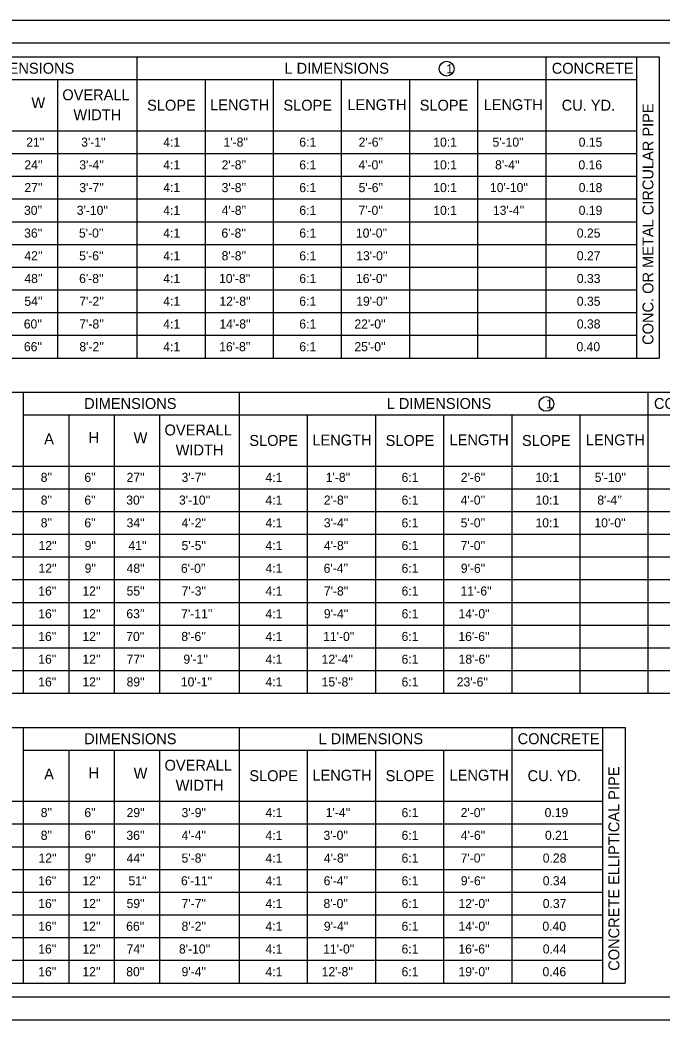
# Model space of a CAD drawing. Extents: x 1000 to 1036.3, y 1000 to 1022.
# Drawn here: x 1013.21 to 1027.34, y 1000 to 1022 of the extents above; entities that cross this region are included whole.
import ezdxf

# ---------------------------------------------------------------- set-up
doc = ezdxf.new("R2010")
doc.units = 0
doc.layers.add('Level 1', color=7, linetype='Continuous')
doc.layers.add('Level 10', color=7, linetype='Continuous')

msp = doc.modelspace()

# ---------------------------------------------------------------- linework, layer by layer
at = {"layer": 'Level 1'}
for p, q in [((1007.536, 1021.188), (1027.286, 1021.188)), ((1015.786, 1021.188), (1015.786, 1014.563)), ((1024.786, 1021.188), (1024.786, 1014.563)), ((1026.786, 1021.188), (1026.786, 1014.563)), ((1027.286, 1021.188), (1027.286, 1014.563)), ((1011.036, 1020.688), (1015.786, 1020.688)), ((1014.036, 1020.688), (1014.036, 1019.563)), ((1015.786, 1020.688), (1021.786, 1020.688)), ((1017.286, 1020.688), (1017.286, 1019.563)), ((1018.786, 1020.688), (1018.786, 1014.563)), ((1020.286, 1020.688), (1020.286, 1014.563)), ((1021.786, 1020.688), (1021.786, 1014.563)), ((1021.786, 1020.688), (1026.786, 1020.688)), ((1023.286, 1020.688), (1023.286, 1014.563)), ((1011.036, 1019.563), (1026.786, 1019.563)), ((1014.036, 1019.563), (1014.036, 1014.563)), ((1017.286, 1019.563), (1017.286, 1014.563)), ((1011.036, 1019.063), (1021.786, 1019.063)), ((1021.786, 1019.063), (1026.786, 1019.063)), ((1011.036, 1018.563), (1021.786, 1018.563)), ((1021.786, 1018.563), (1026.786, 1018.563)), ((1011.036, 1018.063), (1021.786, 1018.063)), ((1021.786, 1018.063), (1026.786, 1018.063)), ((1011.036, 1017.563), (1021.786, 1017.563)), ((1021.786, 1017.563), (1026.786, 1017.563)), ((1011.036, 1017.063), (1021.786, 1017.063)), ((1021.786, 1017.063), (1026.786, 1017.063)), ((1011.036, 1016.563), (1021.786, 1016.563)), ((1021.786, 1016.563), (1026.786, 1016.563)), ((1011.036, 1016.063), (1021.786, 1016.063)), ((1021.786, 1016.063), (1026.786, 1016.063)), ((1011.036, 1015.563), (1021.786, 1015.563)), ((1021.786, 1015.563), (1026.786, 1015.563)), ((1011.036, 1015.063), (1021.786, 1015.063)), ((1021.786, 1015.063), (1026.786, 1015.063)), ((1007.536, 1014.563), (1027.286, 1014.563)), ((1007.536, 1013.813), (1029.536, 1013.813)), ((1013.286, 1013.813), (1013.286, 1013.313)), ((1018.036, 1013.813), (1018.036, 1007.188)), ((1027.036, 1013.813), (1027.036, 1007.188)), ((1013.286, 1013.313), (1018.036, 1013.313)), ((1013.286, 1013.313), (1013.286, 1007.188)), ((1014.286, 1013.313), (1014.286, 1012.188)), ((1015.286, 1013.313), (1015.286, 1007.188)), ((1016.286, 1013.313), (1016.286, 1012.188)), ((1018.036, 1013.313), (1027.036, 1013.313)), ((1019.536, 1013.313), (1019.536, 1012.188)), ((1021.036, 1013.313), (1021.036, 1007.188)), ((1022.536, 1013.313), (1022.536, 1007.188)), ((1024.036, 1013.313), (1024.036, 1007.188)), ((1025.536, 1013.313), (1025.536, 1007.188)), ((1027.036, 1013.313), (1029.036, 1013.313)), ((1008.536, 1012.188), (1029.036, 1012.188)), ((1013.286, 1012.188), (1013.286, 1007.188)), ((1014.286, 1012.188), (1014.286, 1007.188)), ((1016.286, 1012.188), (1016.286, 1007.188)), ((1019.536, 1012.188), (1019.536, 1007.188)), ((1011.786, 1011.688), (1013.286, 1011.688)), ((1013.286, 1011.688), (1024.036, 1011.688)), ((1024.036, 1011.688), (1029.036, 1011.688)), ((1008.536, 1011.188), (1013.286, 1011.188)), ((1013.286, 1011.188), (1024.036, 1011.188)), ((1024.036, 1011.188), (1029.036, 1011.188)), ((1008.536, 1010.688), (1013.286, 1010.688)), ((1013.286, 1010.688), (1024.036, 1010.688)), ((1024.036, 1010.688), (1029.036, 1010.688)), ((1008.536, 1010.188), (1013.286, 1010.188)), ((1013.286, 1010.188), (1024.036, 1010.188)), ((1024.036, 1010.188), (1029.036, 1010.188)), ((1008.536, 1009.688), (1013.286, 1009.688)), ((1013.286, 1009.688), (1024.036, 1009.688)), ((1024.036, 1009.688), (1029.036, 1009.688)), ((1008.536, 1009.188), (1013.286, 1009.188)), ((1013.286, 1009.188), (1024.036, 1009.188)), ((1024.036, 1009.188), (1029.036, 1009.188)), ((1008.536, 1008.688), (1013.286, 1008.688)), ((1013.286, 1008.688), (1024.036, 1008.688)), ((1024.036, 1008.688), (1029.036, 1008.688)), ((1008.536, 1008.188), (1013.286, 1008.188)), ((1013.286, 1008.188), (1024.036, 1008.188)), ((1024.036, 1008.188), (1029.036, 1008.188)), ((1008.536, 1007.688), (1013.286, 1007.688)), ((1013.286, 1007.688), (1024.036, 1007.688)), ((1024.036, 1007.688), (1029.036, 1007.688)), ((1007.536, 1007.188), (1029.536, 1007.188)), ((1007.536, 1006.438), (1026.536, 1006.438)), ((1013.286, 1006.438), (1013.286, 1005.938)), ((1018.036, 1006.438), (1018.036, 1000.813)), ((1024.036, 1006.438), (1024.036, 1000.813)), ((1026.036, 1006.438), (1026.036, 1000.813)), ((1026.536, 1006.438), (1026.536, 1000.813)), ((1013.286, 1005.938), (1018.036, 1005.938)), ((1013.286, 1005.938), (1013.286, 1000.813)), ((1014.286, 1005.938), (1014.286, 1004.813)), ((1015.286, 1005.938), (1015.286, 1000.813)), ((1016.286, 1005.938), (1016.286, 1004.813)), ((1018.036, 1005.938), (1024.036, 1005.938)), ((1019.536, 1005.938), (1019.536, 1004.813)), ((1021.036, 1005.938), (1021.036, 1000.813)), ((1022.536, 1005.938), (1022.536, 1000.813)), ((1024.036, 1005.938), (1026.036, 1005.938)), ((1008.536, 1004.813), (1026.036, 1004.813)), ((1013.286, 1004.813), (1013.286, 1000.813)), ((1014.286, 1004.813), (1014.286, 1000.813)), ((1016.286, 1004.813), (1016.286, 1000.813)), ((1019.536, 1004.813), (1019.536, 1000.813)), ((1011.786, 1004.313), (1013.286, 1004.313)), ((1013.286, 1004.313), (1024.036, 1004.313)), ((1024.036, 1004.313), (1026.036, 1004.313)), ((1008.536, 1003.813), (1013.286, 1003.813)), ((1013.286, 1003.813), (1024.036, 1003.813)), ((1024.036, 1003.813), (1026.036, 1003.813)), ((1008.536, 1003.313), (1024.036, 1003.313)), ((1024.036, 1003.313), (1026.036, 1003.313)), ((1008.536, 1002.813), (1024.036, 1002.813)), ((1024.036, 1002.813), (1026.036, 1002.813)), ((1008.536, 1002.313), (1024.036, 1002.313)), ((1024.036, 1002.313), (1026.036, 1002.313)), ((1008.536, 1001.813), (1024.036, 1001.813)), ((1024.036, 1001.813), (1026.036, 1001.813)), ((1008.536, 1001.313), (1024.036, 1001.313)), ((1024.036, 1001.313), (1026.036, 1001.313)), ((1007.536, 1000.813), (1026.536, 1000.813))]:
    msp.add_line(p, q, dxfattribs=at)
for centre in [(1022.605, 1020.929), (1024.801, 1013.554)]:
    msp.add_circle(centre, 0.162, dxfattribs=at)
at = {"layer": 'Level 10'}
for p, q in [((1000, 1022), (1036, 1022)), ((1007, 1021.5), (1035.5, 1021.5)), ((1035.5, 1000.5), (1007, 1000.5)), ((1036, 1000), (1000, 1000))]:
    msp.add_line(p, q, dxfattribs=at)

# ---------------------------------------------------------------- texts
at = {"layer": 'Level 1'}
for s, height, p in [('DIMENSIONS', 0.24, (1012.376, 1020.818)), ('L DIMENSIONS', 0.24, (1019.035, 1020.818)), ('1', 0.2, (1022.597, 1020.829)), ('CONCRETE', 0.24, (1024.918, 1020.818)), ('OVERALL', 0.24, (1014.146, 1020.235)), ('W', 0.24, (1013.465, 1020.061)), ('SLOPE', 0.24, (1016.012, 1020.005)), ('LENGTH', 0.24, (1017.399, 1020.015)), ('SLOPE', 0.24, (1019.012, 1020.005)), ('LENGTH', 0.24, (1020.419, 1020.017)), ('SLOPE', 0.24, (1022.012, 1020.005)), ('LENGTH', 0.24, (1023.419, 1020.017)), ('CU. YD.', 0.24, (1025.137, 1020.005)), ('WIDTH', 0.24, (1014.39, 1019.795)), ("21''", 0.2, (1013.351, 1019.213)), ("3'-1''", 0.2, (1014.561, 1019.213)), ('4:1', 0.2, (1016.367, 1019.213)), ("1'-8''", 0.2, (1017.693, 1019.213)), ('6:1', 0.2, (1019.362, 1019.213)), ("2'-6''", 0.2, (1020.667, 1019.213)), ('10:1', 0.2, (1022.31, 1019.213)), ("5'-10''", 0.2, (1023.614, 1019.213)), ('0.15', 0.2, (1025.511, 1019.213)), ("24''", 0.2, (1013.31, 1018.713)), ("3'-4''", 0.2, (1014.52, 1018.713)), ('4:1', 0.2, (1016.367, 1018.713)), ("2'-8''", 0.2, (1017.652, 1018.713)), ('6:1', 0.2, (1019.362, 1018.713)), ("4'-0''", 0.2, (1020.663, 1018.713)), ('10:1', 0.2, (1022.31, 1018.713)), ("8'-4''", 0.2, (1023.671, 1018.713)), ('0.16', 0.2, (1025.506, 1018.713)), ("27''", 0.2, (1013.31, 1018.213)), ("3'-7''", 0.2, (1014.52, 1018.213)), ('4:1', 0.2, (1016.367, 1018.213)), ("3'-8''", 0.2, (1017.652, 1018.213)), ('6:1', 0.2, (1019.362, 1018.213)), ("5'-6''", 0.2, (1020.667, 1018.213)), ('10:1', 0.2, (1022.31, 1018.213)), ("10'-10''", 0.2, (1023.558, 1018.213)), ('0.18', 0.2, (1025.511, 1018.213)), ("30''", 0.2, (1013.302, 1017.713)), ("3'-10''", 0.2, (1014.463, 1017.713)), ('4:1', 0.2, (1016.367, 1017.713)), ("4'-8''", 0.2, (1017.652, 1017.713)), ('6:1', 0.2, (1019.362, 1017.713)), ("7'-0''", 0.2, (1020.663, 1017.713)), ('10:1', 0.2, (1022.31, 1017.713)), ("13'-4''", 0.2, (1023.623, 1017.713)), ('0.19', 0.2, (1025.511, 1017.713)), ("36''", 0.2, (1013.305, 1017.213)), ("5'-0''", 0.2, (1014.512, 1017.213)), ('4:1', 0.2, (1016.367, 1017.213)), ("6'-8''", 0.2, (1017.647, 1017.213)), ('6:1', 0.2, (1019.362, 1017.213)), ("10'-0''", 0.2, (1020.607, 1017.213)), ('0.25', 0.2, (1025.47, 1017.213)), ("42''", 0.2, (1013.31, 1016.713)), ("5'-6''", 0.2, (1014.515, 1016.713)), ('4:1', 0.2, (1016.367, 1016.713)), ("8'-8''", 0.2, (1017.652, 1016.713)), ('6:1', 0.2, (1019.362, 1016.713)), ("13'-0''", 0.2, (1020.615, 1016.713)), ('0.27', 0.2, (1025.47, 1016.713)), ("48''", 0.2, (1013.31, 1016.213)), ("6'-8''", 0.2, (1014.515, 1016.213)), ('4:1', 0.2, (1016.367, 1016.213)), ("10'-8''", 0.2, (1017.595, 1016.213)), ('6:1', 0.2, (1019.362, 1016.213)), ("16'-0''", 0.2, (1020.61, 1016.213)), ('0.33', 0.2, (1025.47, 1016.213)), ("54''", 0.2, (1013.31, 1015.713)), ("7'-2''", 0.2, (1014.52, 1015.713)), ('4:1', 0.2, (1016.367, 1015.713)), ("12'-8''", 0.2, (1017.603, 1015.713)), ('6:1', 0.2, (1019.362, 1015.713)), ("19'-0''", 0.2, (1020.615, 1015.713)), ('0.35', 0.2, (1025.47, 1015.713)), ("60''", 0.2, (1013.297, 1015.213)), ("7'-8''", 0.2, (1014.52, 1015.213)), ('4:1', 0.2, (1016.367, 1015.213)), ("14'-8''", 0.2, (1017.603, 1015.213)), ('6:1', 0.2, (1019.362, 1015.213)), ("22'-0''", 0.2, (1020.574, 1015.213)), ('0.38', 0.2, (1025.47, 1015.213)), ("66''", 0.2, (1013.3, 1014.713)), ("8'-2''", 0.2, (1014.52, 1014.713)), ('4:1', 0.2, (1016.367, 1014.713)), ("16'-8''", 0.2, (1017.598, 1014.713)), ('6:1', 0.2, (1019.362, 1014.713)), ("25'-0''", 0.2, (1020.574, 1014.713)), ('0.40', 0.2, (1025.462, 1014.713)), ('DIMENSIONS', 0.24, (1014.626, 1013.443)), ('L DIMENSIONS', 0.24, (1021.285, 1013.443)), ('1', 0.2, (1024.793, 1013.454)), ('CONCRETE', 0.24, (1027.168, 1013.443)), ('OVERALL', 0.24, (1016.396, 1012.86)), ('A', 0.24, (1013.746, 1012.667)), ('H', 0.24, (1014.722, 1012.693)), ('W', 0.24, (1015.715, 1012.686)), ('LENGTH', 0.24, (1019.649, 1012.64)), ('LENGTH', 0.24, (1022.669, 1012.642)), ('LENGTH', 0.24, (1025.669, 1012.642)), ('SLOPE', 0.24, (1018.262, 1012.63)), ('SLOPE', 0.24, (1021.262, 1012.63)), ('SLOPE', 0.24, (1024.262, 1012.63)), ('WIDTH', 0.24, (1016.64, 1012.42)), ("8''", 0.2, (1013.67, 1011.838)), ("6''", 0.2, (1014.631, 1011.838)), ("27''", 0.2, (1015.56, 1011.838)), ("3'-7''", 0.2, (1016.77, 1011.838)), ('4:1', 0.2, (1018.617, 1011.838)), ("1'-8''", 0.2, (1019.943, 1011.838)), ('6:1', 0.2, (1021.612, 1011.838)), ("2'-6''", 0.2, (1022.917, 1011.838)), ('10:1', 0.2, (1024.56, 1011.838)), ("5'-10''", 0.2, (1025.864, 1011.838)), ("8''", 0.2, (1013.67, 1011.338)), ("6''", 0.2, (1014.631, 1011.338)), ("30''", 0.2, (1015.552, 1011.338)), ("3'-10''", 0.2, (1016.713, 1011.338)), ('4:1', 0.2, (1018.617, 1011.338)), ("2'-8''", 0.2, (1019.902, 1011.338)), ('6:1', 0.2, (1021.612, 1011.338)), ("4'-0''", 0.2, (1022.913, 1011.338)), ('10:1', 0.2, (1024.56, 1011.338)), ("8'-4''", 0.2, (1025.921, 1011.338)), ("8''", 0.2, (1013.67, 1010.838)), ("6''", 0.2, (1014.631, 1010.838)), ("34''", 0.2, (1015.56, 1010.838)), ("4'-2''", 0.2, (1016.77, 1010.838)), ('4:1', 0.2, (1018.617, 1010.838)), ("3'-4''", 0.2, (1019.902, 1010.838)), ('6:1', 0.2, (1021.612, 1010.838)), ("5'-0''", 0.2, (1022.913, 1010.838)), ('10:1', 0.2, (1024.56, 1010.838)), ("10'-0''", 0.2, (1025.857, 1010.838)), ("12''", 0.2, (1013.621, 1010.338)), ("9''", 0.2, (1014.636, 1010.338)), ("41''", 0.2, (1015.601, 1010.338)), ("5'-5''", 0.2, (1016.77, 1010.338)), ('4:1', 0.2, (1018.617, 1010.338)), ("4'-8''", 0.2, (1019.902, 1010.338)), ('6:1', 0.2, (1021.612, 1010.338)), ("7'-0''", 0.2, (1022.913, 1010.338)), ("12''", 0.2, (1013.621, 1009.838)), ("9''", 0.2, (1014.636, 1009.838)), ("48''", 0.2, (1015.56, 1009.838)), ("6'-0''", 0.2, (1016.757, 1009.838)), ('4:1', 0.2, (1018.617, 1009.838)), ("6'-4''", 0.2, (1019.897, 1009.838)), ('6:1', 0.2, (1021.612, 1009.838)), ("9'-6''", 0.2, (1022.917, 1009.838)), ("16''", 0.2, (1013.616, 1009.338)), ("12''", 0.2, (1014.587, 1009.338)), ("55''", 0.2, (1015.56, 1009.338)), ("7'-3''", 0.2, (1016.77, 1009.338)), ('4:1', 0.2, (1018.617, 1009.338)), ("7'-8''", 0.2, (1019.902, 1009.338)), ('6:1', 0.2, (1021.612, 1009.338)), ("11'-6''", 0.2, (1022.909, 1009.338)), ("16''", 0.2, (1013.616, 1008.838)), ("12''", 0.2, (1014.587, 1008.838)), ("63''", 0.2, (1015.555, 1008.838)), ("7'-11''", 0.2, (1016.762, 1008.838)), ('4:1', 0.2, (1018.617, 1008.838)), ("9'-4''", 0.2, (1019.902, 1008.838)), ('6:1', 0.2, (1021.612, 1008.838)), ("14'-0''", 0.2, (1022.865, 1008.838)), ("16''", 0.2, (1013.616, 1008.338)), ("12''", 0.2, (1014.587, 1008.338)), ("70''", 0.2, (1015.552, 1008.338)), ("8'-6''", 0.2, (1016.765, 1008.338)), ('4:1', 0.2, (1018.617, 1008.338)), ("11'-0''", 0.2, (1019.886, 1008.338)), ('6:1', 0.2, (1021.612, 1008.338)), ("16'-6''", 0.2, (1022.863, 1008.338)), ("16''", 0.2, (1013.616, 1007.838)), ("12''", 0.2, (1014.587, 1007.838)), ("9'-1''", 0.2, (1016.811, 1007.838)), ("12'-4''", 0.2, (1019.853, 1007.838)), ('6:1', 0.2, (1021.612, 1007.838)), ("18'-6''", 0.2, (1022.868, 1007.838)), ("77''", 0.2, (1015.56, 1007.838)), ('4:1', 0.2, (1018.617, 1007.838)), ("16''", 0.2, (1013.616, 1007.338)), ("12''", 0.2, (1014.587, 1007.338)), ("89''", 0.2, (1015.56, 1007.338)), ("10'-1''", 0.2, (1016.754, 1007.338)), ('4:1', 0.2, (1018.617, 1007.338)), ("15'-8''", 0.2, (1019.853, 1007.338)), ('6:1', 0.2, (1021.612, 1007.338)), ("23'-6''", 0.2, (1022.827, 1007.338)), ('DIMENSIONS', 0.24, (1014.626, 1006.068)), ('L DIMENSIONS', 0.24, (1019.785, 1006.068)), ('CONCRETE', 0.24, (1024.168, 1006.068)), ('OVERALL', 0.24, (1016.396, 1005.485)), ('A', 0.24, (1013.746, 1005.292)), ('H', 0.24, (1014.722, 1005.318)), ('W', 0.24, (1015.715, 1005.311)), ('SLOPE', 0.24, (1018.262, 1005.255)), ('LENGTH', 0.24, (1019.649, 1005.265)), ('SLOPE', 0.24, (1021.262, 1005.255)), ('LENGTH', 0.24, (1022.669, 1005.267)), ('CU. YD.', 0.24, (1024.387, 1005.255)), ('WIDTH', 0.24, (1016.64, 1005.045)), ("8''", 0.2, (1013.67, 1004.463)), ("6''", 0.2, (1014.631, 1004.463)), ("29''", 0.2, (1015.56, 1004.463)), ("3'-9''", 0.2, (1016.77, 1004.463)), ('4:1', 0.2, (1018.617, 1004.463)), ("1'-4''", 0.2, (1019.943, 1004.463)), ('6:1', 0.2, (1021.612, 1004.463)), ("2'-0''", 0.2, (1022.913, 1004.463)), ('0.19', 0.2, (1024.761, 1004.463)), ("8''", 0.2, (1013.67, 1003.963)), ("6''", 0.2, (1014.631, 1003.963)), ("36''", 0.2, (1015.555, 1003.963)), ("4'-4''", 0.2, (1016.77, 1003.963)), ('4:1', 0.2, (1018.617, 1003.963)), ("3'-0''", 0.2, (1019.894, 1003.963)), ('6:1', 0.2, (1021.612, 1003.963)), ("4'-6''", 0.2, (1022.917, 1003.963)), ('0.21', 0.2, (1024.769, 1003.963)), ("12''", 0.2, (1013.621, 1003.463)), ("9''", 0.2, (1014.636, 1003.463)), ("44''", 0.2, (1015.56, 1003.463)), ("5'-8''", 0.2, (1016.77, 1003.463)), ('4:1', 0.2, (1018.617, 1003.463)), ("4'-8''", 0.2, (1019.902, 1003.463)), ('6:1', 0.2, (1021.612, 1003.463)), ("7'-0''", 0.2, (1022.913, 1003.463)), ('0.28', 0.2, (1024.72, 1003.463)), ("16''", 0.2, (1013.616, 1002.963)), ("12''", 0.2, (1014.587, 1002.963)), ("51''", 0.2, (1015.601, 1002.963)), ("6'-11''", 0.2, (1016.757, 1002.963)), ('4:1', 0.2, (1018.617, 1002.963)), ("6'-4''", 0.2, (1019.897, 1002.963)), ('6:1', 0.2, (1021.612, 1002.963)), ("9'-6''", 0.2, (1022.917, 1002.963)), ('0.34', 0.2, (1024.72, 1002.963)), ("16''", 0.2, (1013.616, 1002.463)), ("12''", 0.2, (1014.587, 1002.463)), ("59''", 0.2, (1015.56, 1002.463)), ("7'-7''", 0.2, (1016.77, 1002.463)), ('4:1', 0.2, (1018.617, 1002.463)), ("8'-0''", 0.2, (1019.894, 1002.463)), ('6:1', 0.2, (1021.612, 1002.463)), ("12'-0''", 0.2, (1022.865, 1002.463)), ('0.37', 0.2, (1024.72, 1002.463)), ("16''", 0.2, (1013.616, 1001.963)), ("12''", 0.2, (1014.587, 1001.963)), ("66''", 0.2, (1015.55, 1001.963)), ("8'-2''", 0.2, (1016.77, 1001.963)), ('4:1', 0.2, (1018.617, 1001.963)), ("9'-4''", 0.2, (1019.902, 1001.963)), ('6:1', 0.2, (1021.612, 1001.963)), ("14'-0''", 0.2, (1022.865, 1001.963)), ('0.40', 0.2, (1024.712, 1001.963)), ("16''", 0.2, (1013.616, 1001.463)), ("12''", 0.2, (1014.587, 1001.463)), ("74''", 0.2, (1015.56, 1001.463)), ("8'-10''", 0.2, (1016.713, 1001.463)), ('4:1', 0.2, (1018.617, 1001.463)), ("11'-0''", 0.2, (1019.886, 1001.463)), ('6:1', 0.2, (1021.612, 1001.463)), ("16'-6''", 0.2, (1022.863, 1001.463)), ('0.44', 0.2, (1024.72, 1001.463)), ("16''", 0.2, (1013.616, 1000.963)), ("12''", 0.2, (1014.587, 1000.963)), ("80''", 0.2, (1015.552, 1000.963)), ("9'-4''", 0.2, (1016.77, 1000.963)), ('4:1', 0.2, (1018.617, 1000.963)), ("12'-8''", 0.2, (1019.853, 1000.963)), ('6:1', 0.2, (1021.612, 1000.963)), ("19'-0''", 0.2, (1022.865, 1000.963)), ('0.46', 0.2, (1024.715, 1000.963))]:
    msp.add_text(s, height=height, dxfattribs=at).set_placement(p)
for s, p in [('CONC. OR METAL CIRCULAR PIPE', (1027.156, 1014.852)), ('CONCRETE ELLIPTICAL PIPE', (1026.406, 1001.082))]:
    msp.add_text(s, height=0.24, rotation=90, dxfattribs=at).set_placement(p)

doc.saveas('drawing.dxf')
